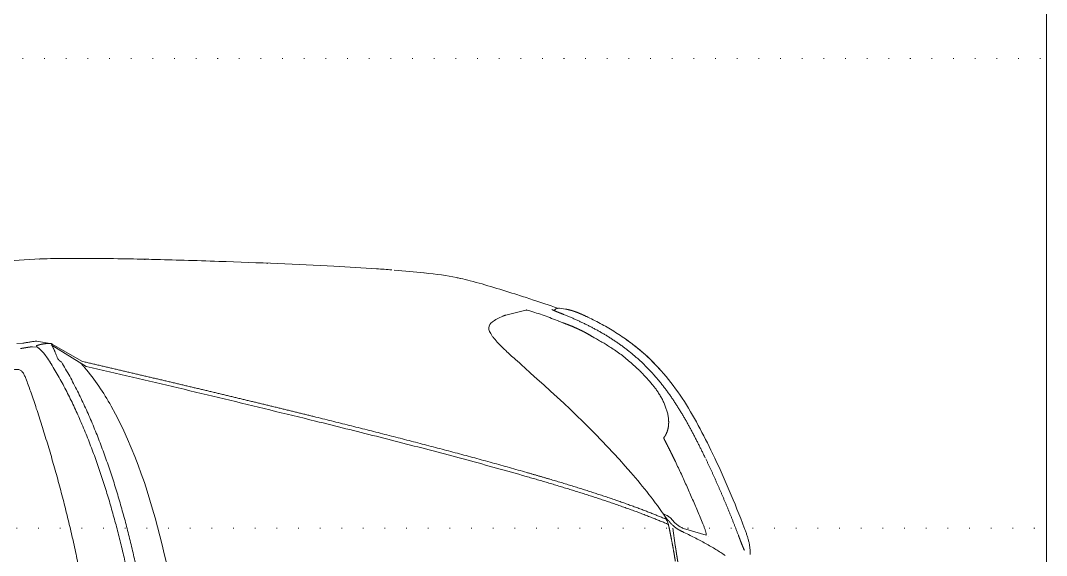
# Model space of a CAD drawing. Extents: x -2365 to 41970, y -230 to 8114.
# Drawn here: x 31179.1 to 31331.9, y 1075.4 to 1155.1 of the extents above; entities that cross this region are included whole.
import ezdxf
from ezdxf.xclip import XClip

# ---------------------------------------------------------------- set-up
doc = ezdxf.new("R2010")
doc.units = 0
doc.header["$LTSCALE"] = 25
doc.header["$XCLIPFRAME"] = 0
doc.linetypes.add('DOT2', pattern=[0.125, 0, -0.125])
doc.layers.get('0').update_dxf_attribs({"color": 9, "lineweight": 9})
for name, color, linetype, lineweight in [('04', 9, 'Continuous', 9), ('06D', 9, 'Continuous', 9), ('20', 9, 'DOT2', 9)]:
    doc.layers.add(name, color=color, linetype=linetype, lineweight=lineweight)

# ---------------------------------------------------------------- blocks, each defined once
blk = doc.blocks.new('p-araba-polo')
for p, q in [((0.1556, -0.3961), (0.1593, -0.4217)), ((0.1094, -0.4114), (0.1433, -0.4214)), ((0.1683, -0.4355), (0.17, -0.4382)), ((0.172, -0.4427), (0.1727, -0.4429)), ((0.1727, -0.4429), (0.1735, -0.4432)), ((0.3712, -0.653), (0.3749, -0.6562)), ((0.3749, -0.6562), (0.3764, -0.6575)), ((0.3875, -0.668), (0.3764, -0.6575)), ((1.033, -0.6629), (1.0852, -0.695)), ((1.0841, -0.6962), (1.0396, -0.6705)), ((1.1066, -0.7007), (1.0845, -0.6967)), ((1.1134, -0.6923), (1.1062, -0.6918)), ((1.1073, -0.6936), (1.1062, -0.6918)), ((1.1134, -0.6923), (1.1134, -0.6923)), ((1.1367, -0.6968), (1.1276, -0.6974)), ((0.4278, -0.7293), (0.4248, -0.7314)), ((0.3189, -0.7483), (0.328, -0.7495)), ((0.3334, -0.7485), (0.3346, -0.7476)), ((0.3344, -0.7478), (0.3365, -0.7464)), ((0.4081, -0.7394), (0.3783, -0.7469))]:
    blk.add_line(p, q)
at = {"flags": 128}
for points in [[(0.3874, -0.668), (0.3906, -0.6707), (0.3938, -0.6734)], [(0.4171, -0.6952), (0.4181, -0.6962), (0.4193, -0.6975), (0.4207, -0.699)], [(0.427, -0.7064), (0.4277, -0.7072), (0.4282, -0.7081)]]:
    blk.add_lwpolyline(points, dxfattribs=at)
for points, degree, knots in [([(0.92, -0.3968), (0.9028, -0.3261), (0.8804, -0.1943), (0.8718, -0.0608), (0.8718, 0)], 3, [0, 0, 0, 0, 0.54461, 1, 1, 1, 1]), ([(1.007, 0), (1.0071, -0.0093), (1.0072, -0.0278), (1.0078, -0.0557), (1.0089, -0.0835), (1.0105, -0.1113), (1.0124, -0.1391), (1.0149, -0.1668), (1.0177, -0.1945), (1.0209, -0.2221), (1.0246, -0.2497), (1.0287, -0.2773), (1.0332, -0.3047), (1.0381, -0.3322), (1.0434, -0.3595), (1.049, -0.3867), (1.0551, -0.4139), (1.0616, -0.441), (1.0684, -0.468), (1.0756, -0.4949), (1.0831, -0.5217), (1.091, -0.5484), (1.0965, -0.5661), (1.0993, -0.5749)], 3, [0, 0, 0, 0, 0.047619, 0.095238, 0.142857, 0.190476, 0.238095, 0.285714, 0.333333, 0.380952, 0.428571, 0.47619, 0.523809, 0.571428, 0.619047, 0.666666, 0.714285, 0.761904, 0.809523, 0.857143, 0.904762, 0.952381, 1, 1, 1, 1]), ([(0.1449, -0.4166), (0.1418, -0.4151), (0.1357, -0.4122), (0.127, -0.4078), (0.1185, -0.4034), (0.1103, -0.399), (0.1024, -0.3945), (0.0949, -0.3901), (0.0878, -0.3856), (0.0833, -0.3826), (0.0811, -0.3811)], 3, [0, 0, 0, 0, 0.125001, 0.250002, 0.375002, 0.500003, 0.625003, 0.750002, 0.875001, 1, 1, 1, 1]), ([(0.1516, -0.371), (0.1519, -0.373), (0.1526, -0.3768), (0.1532, -0.3806), (0.1535, -0.3825)], 3, [0, 0, 0, 0, 0.500002, 1, 1, 1, 1]), ([(0.044, -0.3824), (0.044, -0.3841), (0.0439, -0.3875), (0.0443, -0.3927), (0.0451, -0.3978), (0.0462, -0.4028), (0.0476, -0.4078), (0.0492, -0.4127), (0.0509, -0.4176), (0.0521, -0.4208), (0.0527, -0.4224)], 3, [0, 0, 0, 0, 0.124987, 0.249975, 0.374965, 0.49996, 0.624964, 0.749973, 0.874985, 1, 1, 1, 1]), ([(0.0615, -0.4113), (0.0608, -0.4095), (0.0594, -0.4057), (0.0572, -0.4), (0.0549, -0.3942), (0.0534, -0.3907), (0.0526, -0.3888)], 3, [0, 0, 0, 0, 0.242914, 0.490387, 0.743262, 1, 1, 1, 1]), ([(0.1535, -0.3825), (0.1538, -0.3848), (0.1545, -0.3893), (0.1553, -0.3939), (0.1556, -0.3961)], 3, [0, 0, 0, 0, 0.499954, 1, 1, 1, 1]), ([(0.1135, -0.4261), (0.1129, -0.4247), (0.1118, -0.422), (0.1104, -0.4178), (0.1095, -0.414), (0.1094, -0.4122), (0.1094, -0.4114)], 3, [0, 0, 0, 0, 0.270369, 0.539534, 0.807022, 1, 1, 1, 1]), ([(0.1553, -0.521), (0.1524, -0.5147), (0.1464, -0.5022), (0.1379, -0.4833), (0.1296, -0.4643), (0.1214, -0.4453), (0.1161, -0.4325), (0.1135, -0.4261)], 3, [0, 0, 0, 0, 0.199959, 0.399928, 0.599921, 0.799944, 1, 1, 1, 1]), ([(0.1433, -0.4214), (0.145, -0.4222), (0.1483, -0.4238), (0.1515, -0.426), (0.1531, -0.4271)], 3, [0, 0, 0, 0, 0.500778, 1, 1, 1, 1]), ([(0.1553, -0.4228), (0.1545, -0.4221), (0.1529, -0.4209), (0.1502, -0.4193), (0.1476, -0.4179), (0.1458, -0.417), (0.1449, -0.4166)], 3, [0, 0, 0, 0, 0.248986, 0.49846, 0.748736, 1, 1, 1, 1]), ([(0.1531, -0.4271), (0.1539, -0.4278), (0.1555, -0.429), (0.1569, -0.4305), (0.1576, -0.4313)], 3, [0, 0, 0, 0, 0.5173, 1, 1, 1, 1]), ([(0.1619, -0.4288), (0.1608, -0.4277), (0.1586, -0.4255), (0.1564, -0.4237), (0.1553, -0.4228)], 3, [0, 0, 0, 0, 0.500116, 1, 1, 1, 1]), ([(0.1658, -0.4273), (0.1656, -0.4266), (0.1653, -0.4252), (0.165, -0.4237), (0.1648, -0.423)], 3, [0, 0, 0, 0, 0.499348, 1, 1, 1, 1]), ([(0.1691, -0.435), (0.1686, -0.4342), (0.1676, -0.4326), (0.1665, -0.43), (0.1661, -0.4282), (0.1658, -0.4273)], 3, [0, 0, 0, 0, 0.333479, 0.665683, 1, 1, 1, 1]), ([(0.1576, -0.4313), (0.1582, -0.4321), (0.1596, -0.4337), (0.1616, -0.4362), (0.1632, -0.4376), (0.1641, -0.4383)], 3, [0, 0, 0, 0, 0.335072, 0.667573, 1, 1, 1, 1]), ([(0.1641, -0.4383), (0.1647, -0.4387), (0.1659, -0.4396), (0.1678, -0.4407), (0.1692, -0.4414), (0.1699, -0.4417)], 3, [0, 0, 0, 0, 0.333542, 0.667239, 1, 1, 1, 1]), ([(0.1684, -0.4358), (0.1683, -0.4356), (0.1677, -0.4351), (0.1672, -0.4346), (0.1668, -0.4342)], 3, [0, 0, 0, 0, 0.227086, 1, 1, 1, 1]), ([(0.17, -0.4382), (0.1858, -0.4614), (0.2457, -0.5368), (0.3175, -0.6057), (0.3712, -0.653)], 3, [0, 0, 0, 0, 0.290843, 1, 1, 1, 1]), ([(0.6916, -0.5814), (0.6764, -0.5776), (0.6461, -0.5701), (0.6008, -0.5587), (0.5557, -0.5472), (0.5107, -0.5355), (0.4661, -0.5235), (0.4216, -0.5114), (0.3923, -0.5031), (0.3777, -0.4989)], 3, [0, 0, 0, 0, 0.142912, 0.285805, 0.428682, 0.57154, 0.714362, 0.857157, 1, 1, 1, 1]), ([(0.3769, -0.5048), (0.3854, -0.5073), (0.4025, -0.5121), (0.4283, -0.5193), (0.4542, -0.5264), (0.4802, -0.5334), (0.5063, -0.5403), (0.5325, -0.5472), (0.5587, -0.554), (0.5851, -0.5608), (0.6115, -0.5675), (0.6379, -0.5742), (0.6644, -0.5808), (0.6821, -0.5852), (0.6909, -0.5874)], 3, [0, 0, 0, 0, 0.083342, 0.166682, 0.25, 0.333306, 0.416615, 0.499936, 0.583268, 0.666606, 0.749946, 0.83329, 0.916643, 1, 1, 1, 1]), ([(0.0999, -0.5329), (0.1137, -0.5611), (0.1417, -0.6167), (0.1884, -0.6724), (0.2204, -0.6972), (0.2284, -0.7028)], 3, [0, 0, 0, 0, 0.436314, 0.862947, 1, 1, 1, 1]), ([(0.172, -0.5544), (0.1691, -0.5489), (0.1634, -0.5378), (0.158, -0.5266), (0.1553, -0.521)], 3, [0, 0, 0, 0, 0.499946, 1, 1, 1, 1]), ([(0.1721, -0.5572), (0.1723, -0.557), (0.1726, -0.5565), (0.1725, -0.5554), (0.1722, -0.5547), (0.172, -0.5544)], 3, [0, 0, 0, 0, 0.34173, 0.655167, 1, 1, 1, 1]), ([(1.0993, -0.5749), (1.102, -0.5834), (1.1072, -0.5996), (1.1147, -0.6221), (1.1199, -0.6361), (1.1222, -0.6424)], 3, [0, 0, 0, 0, 0.374907, 0.71679, 1, 1, 1, 1]), ([(0.1811, -0.6243), (0.18, -0.6226), (0.1777, -0.619), (0.1747, -0.6135), (0.172, -0.6079), (0.1698, -0.6023), (0.1679, -0.5965), (0.1664, -0.5907), (0.1659, -0.5869), (0.1656, -0.585)], 3, [0, 0, 0, 0, 0.14287, 0.285738, 0.428603, 0.571464, 0.714319, 0.857165, 1, 1, 1, 1]), ([(1.033, -0.6629), (1.0101, -0.6576), (0.9644, -0.6469), (0.8959, -0.6308), (0.8275, -0.6145), (0.7594, -0.598), (0.7142, -0.5869), (0.6916, -0.5814)], 3, [0, 0, 0, 0, 0.200074, 0.400125, 0.600159, 0.800117, 1, 1, 1, 1]), ([(0.1875, -0.633), (0.1864, -0.6316), (0.1842, -0.6288), (0.1821, -0.6258), (0.1811, -0.6243)], 3, [0, 0, 0, 0, 0.500031, 1, 1, 1, 1]), ([(0.1774, -0.6572), (0.18, -0.6601), (0.1853, -0.6658), (0.1936, -0.6741), (0.2022, -0.6821), (0.2111, -0.6897), (0.2203, -0.697), (0.2298, -0.7039), (0.2395, -0.7105), (0.2494, -0.7168), (0.2595, -0.7227), (0.2698, -0.7283), (0.2803, -0.7337), (0.2874, -0.737), (0.2909, -0.7387)], 3, [0, 0, 0, 0, 0.083333, 0.166665, 0.249997, 0.333329, 0.416662, 0.499995, 0.583328, 0.666661, 0.749996, 0.83333, 0.916665, 1, 1, 1, 1]), ([(1.1426, -0.6577), (1.141, -0.658), (1.1379, -0.6585), (1.1335, -0.6585), (1.1295, -0.6564), (1.1265, -0.6525), (1.1242, -0.6477), (1.1229, -0.6442), (1.1222, -0.6424)], 3, [0, 0, 0, 0, 0.19548, 0.351811, 0.493077, 0.645392, 0.816793, 1, 1, 1, 1]), ([(1.1222, -0.6424), (1.1229, -0.6442), (1.1242, -0.6477), (1.1265, -0.6525), (1.1295, -0.6564), (1.1335, -0.6585), (1.1379, -0.6585), (1.141, -0.658), (1.1426, -0.6577)], 3, [0, 0, 0, 0, 0.183207, 0.354608, 0.506923, 0.648189, 0.80452, 1, 1, 1, 1]), ([(0.2501, -0.6901), (0.2474, -0.6883), (0.2421, -0.6847), (0.2343, -0.679), (0.2268, -0.6729), (0.2194, -0.6665), (0.2145, -0.662), (0.2121, -0.6598)], 3, [0, 0, 0, 0, 0.200084, 0.400065, 0.600042, 0.800036, 1, 1, 1, 1]), ([(1.0739, -0.6723), (1.0744, -0.6729), (1.0755, -0.6741), (1.0761, -0.6756), (1.0764, -0.6763)], 3, [0, 0, 0, 0, 0.499911, 1, 1, 1, 1]), ([(1.0764, -0.6763), (1.0769, -0.6775), (1.0778, -0.68), (1.0787, -0.6824), (1.0792, -0.6836)], 3, [0, 0, 0, 0, 0.511036, 1, 1, 1, 1]), ([(0.2762, -0.7056), (0.2741, -0.7045), (0.2697, -0.7021), (0.2632, -0.6983), (0.2566, -0.6943), (0.2523, -0.6915), (0.2501, -0.6901)], 3, [0, 0, 0, 0, 0.240377, 0.493552, 0.746754, 1, 1, 1, 1]), ([(1.0835, -0.6949), (1.0835, -0.6949), (1.0835, -0.6949), (1.0835, -0.6949), (1.0835, -0.6949), (1.0835, -0.6949), (1.0835, -0.6949), (1.0835, -0.6949), (1.0835, -0.6949), (1.0835, -0.6949), (1.0835, -0.6949)], 5, [0, 0, 0, 0, 0, 0, 1, 1, 1, 1, 1, 1.000001, 1.000001, 1.000001, 1.000001, 1.000001, 1.000001]), ([(1.0853, -0.6968), (1.0851, -0.6968), (1.0847, -0.6968), (1.0844, -0.6966), (1.0841, -0.6965), (1.0841, -0.6963), (1.0841, -0.6962)], 3, [0, 0, 0, 0, 0.226641, 0.489612, 0.73866, 1, 1, 1, 1]), ([(1.093, -0.6968), (1.0925, -0.6969), (1.0916, -0.6969), (1.0908, -0.6969), (1.0904, -0.6969)], 3, [0, 0, 0, 0, 0.627101, 1, 1, 1, 1]), ([(1.0954, -0.6966), (1.095, -0.6967), (1.0942, -0.6968), (1.0934, -0.6968), (1.093, -0.6968)], 3, [0, 0, 0, 0, 0.505636, 1, 1, 1, 1]), ([(1.1073, -0.6936), (1.1072, -0.6936), (1.107, -0.6938), (1.1066, -0.6939), (1.1062, -0.6941), (1.106, -0.6942)], 3, [0, 0, 0, 0, 0.23445, 0.472231, 1, 1, 1, 1]), ([(1.1066, -0.7007), (1.1085, -0.7005), (1.1121, -0.7001), (1.1174, -0.6992), (1.1226, -0.6983), (1.1259, -0.6977), (1.1276, -0.6974)], 3, [0, 0, 0, 0, 0.249853, 0.499728, 0.749768, 1, 1, 1, 1]), ([(1.1075, -0.6933), (1.1074, -0.6934), (1.1074, -0.6935), (1.1073, -0.6935), (1.1073, -0.6936)], 3, [0, 0, 0, 0, 0.501057, 1, 1, 1, 1]), ([(0.3314, -0.7312), (0.3306, -0.7308), (0.3289, -0.7302), (0.3265, -0.7292), (0.3241, -0.7283), (0.3217, -0.7274), (0.3202, -0.7269), (0.3195, -0.7266)], 3, [0, 0, 0, 0, 0.19886, 0.400952, 0.606006, 0.809658, 1, 1, 1, 1]), ([(0.3764, -0.7468), (0.3726, -0.7457), (0.3649, -0.7434), (0.3536, -0.7396), (0.3424, -0.7356), (0.3351, -0.7327), (0.3314, -0.7312)], 3, [0, 0, 0, 0, 0.250001, 0.500002, 0.750003, 1, 1, 1, 1]), ([(0.2909, -0.7387), (0.2938, -0.74), (0.2996, -0.7426), (0.3085, -0.7459), (0.3146, -0.7476), (0.3178, -0.7481)], 3, [0, 0, 0, 0, 0.333411, 0.666747, 1, 1, 1, 1]), ([(0.3308, -0.7495), (0.3436, -0.7542), (0.3636, -0.7609), (0.3938, -0.7706), (0.4254, -0.7806), (0.4544, -0.789), (0.4711, -0.793), (0.4757, -0.7941)], 3, [0, 0, 0, 0, 0.260213, 0.420209, 0.662967, 0.897224, 1, 1, 1, 1]), ([(0.4758, -0.7941), (0.4779, -0.7946), (0.4931, -0.7978), (0.5106, -0.8003), (0.5297, -0.8023)], 3, [0, 0, 0, 0, 0.124213, 1, 1, 1, 1]), ([(0.578, -0.8067), (0.5852, -0.8073), (0.6136, -0.8094), (0.6943, -0.8142), (0.7938, -0.8181), (0.9022, -0.8216), (0.9869, -0.8238), (1.0486, -0.8241), (1.0808, -0.8236)], 3, [0, 0, 0, 0, 0.049552, 0.182368, 0.511137, 0.607099, 0.78604, 1, 1, 1, 1]), ([(0.5894, -0.8074), (0.5894, -0.8074), (0.5894, -0.8074), (0.5894, -0.8074), (0.5894, -0.8074), (0.5894, -0.8074), (0.5894, -0.8074), (0.5894, -0.8074), (0.5894, -0.8074), (0.5894, -0.8074), (0.5894, -0.8074), (0.5894, -0.8074), (0.5894, -0.8074), (0.5894, -0.8074), (0.5894, -0.8074)], 7, [0, 0, 0, 0, 0, 0, 0, 0, 1, 1, 1, 1, 1, 1, 1, 1, 1, 1, 1, 1, 1, 1, 1])]:
    blk.add_open_spline(points, degree=degree, knots=knots)
for points, degree in [([(0.9187, 0), (0.9187, -0.0992), (0.9262, -0.1979), (0.9398, -0.2961), (0.9595, -0.3936), (0.9846, -0.4892), (1.0189, -0.5845), (1.0701, -0.6696)], 7), ([(1.0853, -0.6665), (1.0348, -0.5843), (0.9999, -0.4894), (0.9745, -0.3944), (0.9546, -0.2963), (0.9409, -0.1982), (0.9333, -0.099), (0.9333, 0)], 7), ([(0.1535, -0.3825), (0.1532, -0.3809), (0.1529, -0.3793), (0.1527, -0.3776), (0.1524, -0.376), (0.1522, -0.3743), (0.1519, -0.3727), (0.1516, -0.371)], 7), ([(0.1554, -0.3724), (0.157, -0.3826), (0.1588, -0.3928), (0.1607, -0.403), (0.1627, -0.4132), (0.1648, -0.423)], 5), ([(0.053, -0.3896), (0.0528, -0.3896), (0.0527, -0.3894), (0.0526, -0.3892), (0.0526, -0.389), (0.0526, -0.3888)], 5), ([(0.0615, -0.4113), (0.0603, -0.4081), (0.0591, -0.4049), (0.0579, -0.4017), (0.0566, -0.3984), (0.0553, -0.3951), (0.0539, -0.3919), (0.0526, -0.3888)], 7), ([(0.1556, -0.3961), (0.1553, -0.3942), (0.155, -0.3923), (0.1546, -0.3903), (0.1543, -0.3884), (0.154, -0.3864), (0.1538, -0.3845), (0.1535, -0.3825)], 7), ([(0.996, -0.6037), (0.96, -0.5393), (0.9375, -0.4684), (0.92, -0.3968)], 3), ([(0.0616, -0.4115), (0.0615, -0.4115), (0.0614, -0.4115), (0.0614, -0.4115), (0.0615, -0.4114), (0.0615, -0.4113)], 5), ([(0.0616, -0.4115), (0.0615, -0.4115), (0.0614, -0.4115), (0.0614, -0.4115), (0.0615, -0.4114), (0.0615, -0.4113)], 5), ([(0.1101, -0.5251), (0.1025, -0.5092), (0.0951, -0.4931), (0.0879, -0.477), (0.081, -0.4607), (0.0743, -0.4443), (0.0678, -0.4279), (0.0615, -0.4113)], 7), ([(0.1058, -0.4093), (0.1058, -0.4093), (0.1058, -0.4094), (0.1058, -0.4094), (0.1058, -0.4094), (0.1058, -0.4094), (0.1058, -0.4094), (0.1058, -0.4094)], 7), ([(0.1058, -0.4093), (0.1058, -0.4094), (0.1058, -0.4094), (0.1058, -0.4094)], 3), ([(0.0527, -0.4224), (0.0527, -0.4224), (0.0527, -0.4223)], 2), ([(0.0527, -0.4223), (0.0527, -0.4224), (0.0527, -0.4224)], 2), ([(0.0527, -0.4224), (0.0668, -0.4598), (0.0826, -0.4968), (0.0999, -0.5329)], 3), ([(0.1449, -0.4166), (0.1466, -0.4174), (0.1484, -0.4183), (0.1502, -0.4192), (0.152, -0.4203), (0.1537, -0.4215), (0.1553, -0.4228)], 6), ([(0.1531, -0.4271), (0.1538, -0.4277), (0.1545, -0.4282), (0.1552, -0.4288), (0.1558, -0.4294), (0.1564, -0.43), (0.157, -0.4306), (0.1576, -0.4313)], 7), ([(0.1658, -0.4273), (0.1656, -0.4265), (0.1654, -0.4256), (0.1652, -0.4247), (0.165, -0.4239), (0.1648, -0.423)], 5), ([(0.1658, -0.4273), (0.1921, -0.4388), (0.2207, -0.4497), (0.2508, -0.4602), (0.2818, -0.4704), (0.3133, -0.4801), (0.3453, -0.4896), (0.3777, -0.4989)], 7), ([(0.1619, -0.4288), (0.1628, -0.4298), (0.1636, -0.4307), (0.1644, -0.4316), (0.1652, -0.4325), (0.166, -0.4334), (0.1668, -0.4342)], 6), ([(0.1668, -0.4342), (0.1658, -0.4332), (0.1648, -0.4321), (0.1639, -0.431), (0.163, -0.43), (0.1619, -0.4288)], 5), ([(0.1706, -0.4373), (0.1701, -0.4365), (0.1696, -0.4358), (0.1691, -0.435)], 3), ([(0.3769, -0.5048), (0.3446, -0.4956), (0.3126, -0.4861), (0.2815, -0.4765), (0.2514, -0.4666), (0.2221, -0.4565), (0.1943, -0.4459), (0.1691, -0.435)], 7), ([(0.1706, -0.4373), (0.1703, -0.4368), (0.17, -0.4364), (0.1697, -0.4359), (0.1693, -0.4355), (0.1691, -0.435)], 5), ([(0.1699, -0.4417), (0.1707, -0.4421), (0.1715, -0.4424), (0.1724, -0.4428)], 3), ([(0.1724, -0.4428), (0.1717, -0.4425), (0.171, -0.4422), (0.1703, -0.4419)], 3), ([(0.1731, -0.4427), (0.173, -0.4429), (0.1729, -0.443), (0.1727, -0.4429), (0.1726, -0.4429), (0.1724, -0.4428)], 5), ([(0.1724, -0.4428), (0.1726, -0.4429), (0.1727, -0.4429), (0.1729, -0.443), (0.173, -0.4429), (0.1731, -0.4427)], 5), ([(0.1724, -0.4428), (0.1726, -0.4429), (0.1728, -0.443), (0.1729, -0.443), (0.1731, -0.4431), (0.1733, -0.4432), (0.1735, -0.4432)], 6), ([(0.1724, -0.4428), (0.1727, -0.443), (0.1731, -0.4431), (0.1735, -0.4432)], 3), ([(0.0999, -0.5329), (0.0999, -0.5329), (0.1, -0.5328)], 2), ([(0.1, -0.5328), (0.0999, -0.5329), (0.0999, -0.5329)], 2), ([(0.1949, -0.6585), (0.1794, -0.6422), (0.1652, -0.6246), (0.1526, -0.6059), (0.1412, -0.5866), (0.1306, -0.5668), (0.1206, -0.5469), (0.1109, -0.5267)], 7), ([(0.1553, -0.521), (0.1585, -0.5277), (0.1618, -0.5344), (0.1652, -0.5411), (0.1685, -0.5478), (0.172, -0.5544)], 5), ([(0.1721, -0.5572), (0.1688, -0.5617), (0.1665, -0.5669), (0.1652, -0.5727), (0.165, -0.5788), (0.1656, -0.585)], 5), ([(0.172, -0.5544), (0.1723, -0.555), (0.1726, -0.5556), (0.1728, -0.5563), (0.1724, -0.5568), (0.1721, -0.5572)], 5), ([(1.0396, -0.6705), (0.9891, -0.6587), (0.9388, -0.647), (0.8888, -0.6352), (0.839, -0.6234), (0.7894, -0.6115), (0.7401, -0.5995), (0.6909, -0.5874)], 7), ([(1.0354, -0.6609), (1.0204, -0.6432), (1.0073, -0.6239), (0.996, -0.6037)], 3), ([(0.1875, -0.633), (0.1921, -0.6388), (0.1969, -0.6443), (0.2018, -0.6497), (0.2069, -0.6548), (0.2121, -0.6598)], 5), ([(0.3712, -0.6529), (0.3712, -0.6531), (0.3712, -0.6531), (0.3714, -0.6529)], 3), ([(0.3749, -0.6561), (0.3748, -0.6562), (0.3749, -0.6563), (0.375, -0.6562)], 3), ([(0.3749, -0.6561), (0.3748, -0.6562), (0.3749, -0.6563), (0.375, -0.6562)], 3), ([(0.3756, -0.655), (0.3756, -0.655), (0.3756, -0.655), (0.3756, -0.655), (0.3756, -0.655), (0.3756, -0.655)], 5), ([(0.3756, -0.655), (0.3756, -0.655), (0.3756, -0.655), (0.3756, -0.655), (0.3756, -0.655), (0.3756, -0.655)], 5), ([(0.195, -0.6586), (0.1949, -0.6586), (0.1949, -0.6586), (0.1949, -0.6586), (0.1949, -0.6585), (0.1949, -0.6585)], 5), ([(0.3217, -0.7403), (0.3016, -0.7322), (0.2819, -0.7231), (0.2626, -0.713), (0.244, -0.7016), (0.2263, -0.6886), (0.21, -0.6742), (0.1949, -0.6585)], 7), ([(0.3876, -0.668), (0.3876, -0.668), (0.3875, -0.668), (0.3874, -0.668)], 3), ([(0.3874, -0.668), (0.3875, -0.668), (0.3875, -0.668), (0.3875, -0.668), (0.3876, -0.668), (0.3876, -0.668)], 5), ([(1.0419, -0.6684), (1.0406, -0.6669), (1.0392, -0.6654), (1.0379, -0.6639), (1.0366, -0.6624), (1.0354, -0.6609)], 5), ([(1.0354, -0.6609), (1.0366, -0.6624), (1.0379, -0.6639), (1.0392, -0.6654), (1.0406, -0.6669), (1.0419, -0.6684)], 5), ([(1.0412, -0.6668), (1.0411, -0.6669), (1.041, -0.667), (1.0408, -0.6672)], 3), ([(1.0412, -0.6668), (1.0411, -0.6668), (1.0411, -0.6669), (1.041, -0.667), (1.0409, -0.6671), (1.0408, -0.6672)], 5), ([(1.0418, -0.6684), (1.0419, -0.6684), (1.0419, -0.6684), (1.0419, -0.6684), (1.0419, -0.6684), (1.0419, -0.6684), (1.0419, -0.6684)], 6), ([(1.0419, -0.6684), (1.0419, -0.6684), (1.0419, -0.6684), (1.0419, -0.6684), (1.0419, -0.6684), (1.0419, -0.6684), (1.0419, -0.6684)], 6), ([(1.07, -0.6707), (1.07, -0.6707), (1.07, -0.6707), (1.07, -0.6707), (1.07, -0.6707), (1.07, -0.6707)], 5), ([(1.07, -0.6707), (1.07, -0.6707), (1.07, -0.6707), (1.07, -0.6707), (1.07, -0.6707), (1.07, -0.6707)], 5), ([(1.0701, -0.6696), (1.0708, -0.6699), (1.0714, -0.6703), (1.0721, -0.6707), (1.0728, -0.6713), (1.0733, -0.6717), (1.0739, -0.6723)], 6), ([(1.0853, -0.6665), (1.0897, -0.6737), (1.0944, -0.6806), (1.0995, -0.687), (1.1062, -0.6918)], 4), ([(0.3938, -0.6734), (0.3987, -0.6777), (0.4036, -0.682), (0.4082, -0.6864)], 3), ([(0.4082, -0.6864), (0.4113, -0.6894), (0.4143, -0.6923), (0.4171, -0.6952)], 3), ([(1.0847, -0.695), (1.0835, -0.6928), (1.0823, -0.6905), (1.0812, -0.6883), (1.0802, -0.686), (1.0792, -0.6836)], 5), ([(0.4207, -0.699), (0.423, -0.7016), (0.4252, -0.704), (0.427, -0.7064)], 3), ([(1.0819, -0.692), (1.0819, -0.692), (1.0819, -0.692), (1.0819, -0.6919)], 3), ([(1.0835, -0.6949), (1.0837, -0.6952), (1.0838, -0.6954), (1.0839, -0.6957), (1.084, -0.6959), (1.0841, -0.6962)], 5), ([(1.0852, -0.695), (1.0851, -0.695), (1.085, -0.695), (1.0849, -0.695), (1.0848, -0.695), (1.0846, -0.695)], 5), ([(1.0847, -0.695), (1.0849, -0.695), (1.085, -0.695), (1.0852, -0.695)], 3), ([(1.0856, -0.6968), (1.0855, -0.6968), (1.0854, -0.6968), (1.0853, -0.6968)], 3), ([(1.0895, -0.6969), (1.0887, -0.6969), (1.088, -0.6968), (1.0872, -0.6968), (1.0864, -0.6968), (1.0856, -0.6968)], 5), ([(1.0904, -0.6969), (1.0901, -0.6969), (1.0898, -0.6969), (1.0895, -0.6969)], 3), ([(1.093, -0.6968), (1.0935, -0.6968), (1.094, -0.6968), (1.0944, -0.6967), (1.0949, -0.6967), (1.0954, -0.6966)], 5), ([(1.0954, -0.6966), (1.0957, -0.6966), (1.0959, -0.6965), (1.0962, -0.6965), (1.0964, -0.6964), (1.0967, -0.6964)], 5), ([(1.0967, -0.6964), (1.0963, -0.6965), (1.0958, -0.6965), (1.0954, -0.6966)], 3), ([(1.0967, -0.6964), (1.0969, -0.6964), (1.0972, -0.6963), (1.0974, -0.6963), (1.0977, -0.6962), (1.0979, -0.6962)], 5), ([(1.0979, -0.6962), (1.0975, -0.6963), (1.0971, -0.6963), (1.0967, -0.6964)], 3), ([(1.0979, -0.6962), (1.0992, -0.696), (1.1005, -0.6957), (1.1018, -0.6955), (1.103, -0.6951), (1.1043, -0.6947)], 5), ([(1.1043, -0.6947), (1.1046, -0.6947), (1.1048, -0.6946), (1.1051, -0.6945), (1.1054, -0.6944), (1.1056, -0.6943)], 5), ([(1.1056, -0.6943), (1.1052, -0.6945), (1.1048, -0.6946), (1.1043, -0.6947)], 3), ([(1.1056, -0.6943), (1.1057, -0.6943), (1.1058, -0.6942), (1.1059, -0.6942), (1.1059, -0.6942), (1.106, -0.6942)], 5), ([(1.106, -0.6942), (1.1059, -0.6942), (1.1057, -0.6943), (1.1056, -0.6943)], 3), ([(1.106, -0.6942), (1.1063, -0.6941), (1.1065, -0.694), (1.1067, -0.6939), (1.107, -0.6937), (1.1073, -0.6936)], 5), ([(1.106, -0.6942), (1.106, -0.6942), (1.106, -0.6942), (1.106, -0.6942)], 3), ([(1.1062, -0.6922), (1.1062, -0.6921), (1.1062, -0.6921), (1.1062, -0.692), (1.1062, -0.692), (1.1062, -0.6919)], 5), ([(1.1062, -0.6922), (1.1062, -0.6921), (1.1062, -0.6921), (1.1062, -0.692), (1.1062, -0.692), (1.1062, -0.6919)], 5), ([(1.1062, -0.6919), (1.1062, -0.6919), (1.1062, -0.6919), (1.1062, -0.6919), (1.1062, -0.6919), (1.1062, -0.6919)], 5), ([(1.1062, -0.6919), (1.1062, -0.6919), (1.1062, -0.6919), (1.1062, -0.6919)], 3), ([(1.1073, -0.6936), (1.1073, -0.6935), (1.1074, -0.6935), (1.1074, -0.6934), (1.1074, -0.6934), (1.1075, -0.6933)], 5), ([(1.131, -0.6895), (1.1285, -0.6899), (1.126, -0.6904), (1.1235, -0.6908), (1.121, -0.6912), (1.1184, -0.6916), (1.1159, -0.6919), (1.1134, -0.6923)], 7), ([(0.2765, -0.7057), (0.2764, -0.7057), (0.2762, -0.7056), (0.2761, -0.7056), (0.276, -0.7055), (0.276, -0.7054)], 5), ([(0.2765, -0.7057), (0.2764, -0.7057), (0.2762, -0.7056), (0.2761, -0.7056), (0.276, -0.7055), (0.276, -0.7054)], 5), ([(0.3195, -0.7266), (0.3131, -0.7243), (0.3067, -0.7217), (0.3004, -0.7189), (0.2941, -0.7159), (0.288, -0.7127), (0.2819, -0.7091), (0.276, -0.7054)], 7), ([(0.4282, -0.7081), (0.4316, -0.7131), (0.4335, -0.7174), (0.4334, -0.7204)], 3), ([(0.3228, -0.7278), (0.322, -0.7276), (0.3213, -0.7275), (0.3207, -0.7272), (0.3201, -0.7269), (0.3195, -0.7266)], 5), ([(0.3228, -0.7278), (0.322, -0.7276), (0.3213, -0.7275), (0.3207, -0.7272), (0.3201, -0.7269), (0.3195, -0.7266)], 5), ([(0.3291, -0.7303), (0.3291, -0.7303), (0.3291, -0.7303), (0.3291, -0.7303), (0.3291, -0.7303), (0.3291, -0.7303), (0.3291, -0.7303), (0.3291, -0.7303), (0.3291, -0.7303), (0.3291, -0.7303)], 9), ([(0.3291, -0.7303), (0.3291, -0.7303), (0.3292, -0.7304), (0.3293, -0.7304), (0.3293, -0.7304), (0.3294, -0.7304), (0.3294, -0.7304), (0.3295, -0.7304), (0.3296, -0.7305), (0.3296, -0.7305)], 9), ([(0.3296, -0.7305), (0.3296, -0.7305), (0.3295, -0.7304), (0.3294, -0.7304), (0.3294, -0.7304), (0.3293, -0.7304), (0.3293, -0.7304), (0.3292, -0.7304), (0.3291, -0.7303), (0.3291, -0.7303)], 9), ([(0.3317, -0.7313), (0.3315, -0.7313), (0.3314, -0.7312), (0.3314, -0.7312), (0.3314, -0.7312), (0.3314, -0.7312)], 5), ([(0.3317, -0.7313), (0.3315, -0.7313), (0.3314, -0.7312), (0.3314, -0.7312), (0.3314, -0.7312), (0.3314, -0.7312)], 5), ([(0.4248, -0.7314), (0.4196, -0.7347), (0.4139, -0.7373), (0.4081, -0.7394)], 3), ([(0.4334, -0.7204), (0.4334, -0.7239), (0.4311, -0.7269), (0.4278, -0.7293)], 3), ([(0.2817, -0.7343), (0.2817, -0.7343), (0.2818, -0.7344), (0.2818, -0.7344)], 3), ([(0.284, -0.7354), (0.2863, -0.7365), (0.2886, -0.7376), (0.2909, -0.7387)], 3), ([(0.291, -0.7387), (0.2909, -0.7387), (0.2909, -0.7387)], 2), ([(0.3189, -0.7483), (0.3138, -0.7474), (0.3089, -0.7461), (0.3042, -0.7445), (0.2997, -0.7427), (0.2953, -0.7407), (0.2909, -0.7387)], 6), ([(0.3392, -0.7476), (0.3378, -0.7469), (0.3359, -0.746), (0.3336, -0.745), (0.3308, -0.7439), (0.3278, -0.7427), (0.3247, -0.7415), (0.3217, -0.7403)], 7), ([(0.3218, -0.7403), (0.3218, -0.7403), (0.3217, -0.7404), (0.3217, -0.7403), (0.3217, -0.7403), (0.3217, -0.7403)], 5), ([(0.3217, -0.7403), (0.3217, -0.7403), (0.3217, -0.7404), (0.3217, -0.7404), (0.3218, -0.7403), (0.3218, -0.7403)], 5), ([(0.328, -0.7495), (0.3299, -0.7499), (0.3326, -0.7491), (0.3334, -0.7485)], 3), ([(0.3342, -0.7479), (0.3342, -0.7479), (0.3342, -0.7479), (0.3343, -0.7479), (0.3343, -0.7479), (0.3343, -0.7479)], 5), ([(0.3342, -0.7479), (0.3342, -0.7479), (0.3343, -0.7479), (0.3343, -0.7479)], 3), ([(0.3392, -0.7476), (0.3389, -0.7475), (0.3386, -0.7474), (0.3383, -0.7472), (0.3379, -0.747), (0.3377, -0.7468)], 5), ([(0.3392, -0.7476), (0.339, -0.7475), (0.3387, -0.7474), (0.3385, -0.7473), (0.3382, -0.7472), (0.338, -0.747)], 5), ([(0.3764, -0.7468), (0.3768, -0.7469), (0.3772, -0.747), (0.3776, -0.747), (0.378, -0.7469), (0.3783, -0.7469)], 5), ([(0.4081, -0.7394), (0.4089, -0.7391), (0.4097, -0.7388), (0.4106, -0.7385), (0.4114, -0.7382), (0.4122, -0.7378), (0.4131, -0.7375)], 6), ([(0.5299, -0.8023), (0.5443, -0.8039), (0.5588, -0.8052), (0.5741, -0.8064)], 3), ([(0.7638, -0.8164), (0.7637, -0.8164), (0.7637, -0.8163), (0.7636, -0.8162), (0.7635, -0.8161), (0.7634, -0.8159)], 5), ([(0.7638, -0.8164), (0.7637, -0.8164), (0.7637, -0.8163), (0.7636, -0.8162), (0.7635, -0.8161), (0.7634, -0.8159)], 5), ([(0.9357, -0.8222), (0.9352, -0.8222), (0.9348, -0.8222), (0.9343, -0.8222)], 3), ([(0.9453, -0.8224), (0.9455, -0.8224), (0.9457, -0.8224), (0.9459, -0.8223), (0.9461, -0.8222), (0.9463, -0.8221)], 5), ([(0.9453, -0.8224), (0.9455, -0.8224), (0.9457, -0.8224), (0.9459, -0.8223), (0.9461, -0.8222), (0.9463, -0.8221)], 5), ([(1.0811, -0.8236), (1.0881, -0.8235), (1.0946, -0.8233), (1.1009, -0.8231)], 3), ([(1.1004, -0.8231), (1.1009, -0.8231), (1.1013, -0.8231), (1.1018, -0.8231), (1.1022, -0.823), (1.1026, -0.8229)], 5), ([(1.1026, -0.8229), (1.1022, -0.823), (1.1018, -0.8231), (1.1013, -0.8231), (1.1009, -0.8231), (1.1004, -0.8231)], 5), ([(1.1014, -0.8231), (1.1013, -0.8231), (1.1011, -0.8231), (1.101, -0.8231), (1.1008, -0.8231), (1.1007, -0.8231), (1.1006, -0.8231), (1.1004, -0.8231)], 7), ([(1.1004, -0.8231), (1.1008, -0.8231), (1.1011, -0.8231), (1.1015, -0.8231)], 3), ([(1.1009, -0.8231), (1.1242, -0.8223), (1.1443, -0.821), (1.1589, -0.8187)], 3)]:
    blk.add_open_spline(points, degree=degree)
blk = doc.blocks.new('catikatirevizepergole-krt')
blk.add_lwpolyline([(-30, 360), (-30, 290), (-800, 290), (-800, 360)], close=True)

msp = doc.modelspace()

# ---------------------------------------------------------------- linework, layer by layer
at = {"layer": '06D'}
msp.add_lwpolyline([(31331.92, 1167.5), (31331.92, 917.5), (30831.92, 917.5), (30831.92, 1167.5)], close=True, dxfattribs=at)

# ---------------------------------------------------------------- block references
at = {"layer": '04'}
ref = msp.add_blockref('p-araba-polo', (31292.17, 1037.31), dxfattribs=dict(at, xscale=100, yscale=100, zscale=100, rotation=180))
XClip(ref).set_block_clipping_path([(-0.0924763951, -0.9835002962), (4.0650970395, 0.9845199444)])
at = {"layer": '20'}
msp.add_blockref('catikatirevizepergole-krt', (31679.44, 789.5), dxfattribs=at)

doc.saveas('drawing.dxf')
